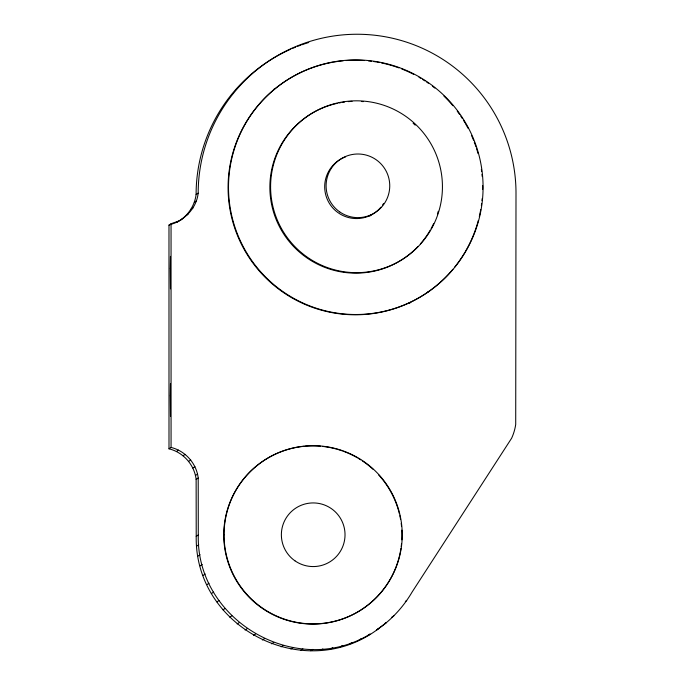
<?xml version="1.0" encoding="UTF-8"?>
<svg xmlns="http://www.w3.org/2000/svg" width="685" height="685" viewBox="0 0 685 685"><rect width="100%" height="100%" fill="white"/><g stroke="black" fill="none" stroke-linecap="round" stroke-linejoin="round"><path stroke-width="1.03" d="M386.494 622.579L376.493 630.029C391.058 620.327 403.225 607.184 412.07 592.097L511.626 438.22A50.527 50.527 56.6 0 0 515.711 424.426L516.002 193.161A158.92 158.903 56.6 0 0 357.082 34.25A158.92 158.903 56.6 0 0 198.188 193.161C196.783 206.125 187.741 216.7 176.413 222.454C187.099 217.111 194.617 206.373 196.107 194.531A158.92 158.903 56.6 0 1 290.765 49.183M384.422 623.949L385.895 622.596M196.107 194.531L198.188 193.161M194.343 202.238L196.424 200.868M190.927 209.362L193.007 207.992M378.574 628.659C305.339 684.298 194.574 628.376 196.218 536.355L196.133 479.406C194.454 464.85 183.237 452.246 168.998 448.821L168.981 225.117L171.053 223.747L178.494 221.084M186.02 215.552L188.092 214.182M179.864 220.51L181.945 219.14M168.998 448.821L171.07 447.451C185.318 450.876 196.526 463.488 198.213 478.036L198.29 534.985C196.107 620.841 296.947 678.972 370.14 634.036L368.068 635.397M176.43 451.492L178.511 450.122M183.1 455.731L185.181 454.36M188.666 461.347L190.747 459.978M192.853 468.043L194.934 466.673M195.465 475.501L197.545 474.131M196.133 479.406L198.213 478.036M196.218 536.355L198.29 534.985M196.655 546.168L198.727 544.798M197.956 556.083L200.037 554.713M200.123 565.836L202.203 564.466M203.128 575.366L205.209 573.996M206.956 584.605L209.028 583.235M211.571 593.467L213.643 592.097M216.94 601.901L219.02 600.531M223.027 609.83L225.1 608.46M229.775 617.194L231.855 615.824M237.147 623.949L239.219 622.579M245.076 630.029L247.148 628.659M253.501 635.397L255.582 634.036M262.372 640.013L264.444 638.643M271.602 643.84L273.683 642.47M281.133 646.846L283.213 645.476M290.894 649.012L292.966 647.642M300.801 650.313L302.881 648.943M310.784 650.75L312.865 649.38M320.768 650.313L322.849 648.943M330.675 649.012L332.756 647.642M405.315 601.439L406.702 600.531M340.436 646.846L342.509 645.476M349.966 643.84L352.047 642.47M391.786 617.194L393.866 615.824M359.197 640.013L361.278 638.643M168.981 225.117L175.488 222.788M171.053 223.747L171.07 447.451M292.718 48.335A158.92 158.903 56.6 0 1 295.68 47.111M297.667 46.323A158.92 158.903 56.6 0 1 300.655 45.201M301.657 44.842A158.92 158.903 56.6 0 1 308.755 42.504M410.726 302.479A127.299 127.282 56.6 0 1 408.911 303.369M428.767 291.382A127.299 127.282 56.6 0 1 427.132 292.563M400.922 548.539A89.11 89.101 56.6 0 1 306.709 623.872A89.11 89.101 56.6 0 1 223.764 536.278A89.11 89.101 56.6 0 1 304.114 446.303M305.082 446.218A89.11 89.101 56.6 0 1 320.614 446.218M322.549 446.406A89.11 89.101 56.6 0 1 335.907 448.915M336.849 449.172A89.11 89.101 56.6 0 1 342.406 450.927M343.322 451.252A89.11 89.101 56.6 0 1 357.399 457.811M358.238 458.308A89.11 89.101 56.6 0 1 360.721 459.832M362.348 460.894A89.11 89.101 56.6 0 1 373.042 469.285M378.54 474.782A89.11 89.101 56.6 0 1 398.661 510.984M398.918 511.918A89.11 89.101 56.6 0 1 399.398 513.801M399.843 515.694A89.11 89.101 56.6 0 1 400.597 519.513M401.196 523.349A89.11 89.101 56.6 0 1 401.53 526.251M401.821 530.121A89.11 89.101 56.6 0 1 401.821 539.84M401.53 543.719A89.11 89.101 56.6 0 1 401.196 546.613M452.879 269.325A127.299 127.282 56.6 0 1 245.136 251.147A127.299 127.282 56.6 0 1 333.252 62.147M334.246 61.975A127.299 127.282 56.6 0 1 343.253 60.785M346.276 60.537A127.299 127.282 56.6 0 1 364.437 60.537M368.462 60.888A127.299 127.282 56.6 0 1 371.467 61.23M373.471 61.504A127.299 127.282 56.6 0 1 376.467 61.975M377.461 62.147A127.299 127.282 56.6 0 1 379.447 62.515M381.425 62.909A127.299 127.282 56.6 0 1 398.893 67.883M401.727 68.954A127.299 127.282 56.6 0 1 409.15 72.139M410.067 72.567A127.299 127.282 56.6 0 1 413.68 74.357M418.997 77.268A127.299 127.282 56.6 0 1 420.744 78.287M422.465 79.34A127.299 127.282 56.6 0 1 425.025 80.967M426.704 82.089A127.299 127.282 56.6 0 1 428.365 83.227M432.44 86.207A127.299 127.282 56.6 0 1 434.838 88.074M443.923 96.08A127.299 127.282 56.6 0 1 452.871 105.678M457.263 111.218A127.299 127.282 56.6 0 1 459.626 114.489M460.774 116.15A127.299 127.282 56.6 0 1 462.444 118.685M463.522 120.389A127.299 127.282 56.6 0 1 465.089 122.983M465.594 123.857A127.299 127.282 56.6 0 1 468.035 128.275M471.563 135.544A127.299 127.282 56.6 0 1 473.532 140.194M474.268 142.078A127.299 127.282 56.6 0 1 475.972 146.821M476.606 148.748A127.299 127.282 56.6 0 1 478.053 153.586M481.358 169.383A127.299 127.282 56.6 0 1 481.632 171.387M481.975 174.401A127.299 127.282 56.6 0 1 482.171 176.413M482.642 185.489A127.299 127.282 56.6 0 1 482.642 189.522M482.171 198.599A127.299 127.282 56.6 0 1 481.983 200.611M481.632 203.616A127.299 127.282 56.6 0 1 481.358 205.62M480.724 209.61A127.299 127.282 56.6 0 1 479.303 216.528M478.318 220.45A127.299 127.282 56.6 0 1 465.603 251.147M465.098 252.02A127.299 127.282 56.6 0 1 454.797 266.987M417.859 246.643A85.925 85.916 56.6 0 1 280.918 229.372A85.925 85.916 56.6 0 1 337.183 103.341M339.024 102.955A85.925 85.916 56.6 0 1 340.865 102.604M342.714 102.305A85.925 85.916 56.6 0 1 344.572 102.039M348.297 101.628A85.925 85.916 56.6 0 1 352.039 101.38M361.406 101.483A85.925 85.916 56.6 0 1 363.273 101.628M413.132 123.249A85.925 85.916 56.6 0 1 415.204 125.158M438.28 211.271A85.925 85.916 56.6 0 1 437.45 213.951M433.665 223.533A85.925 85.916 56.6 0 1 431.122 228.55M430.206 230.186A85.925 85.916 56.6 0 1 420.393 243.877M383.6 203.454A31.827 31.818 0 0 1 382.581 204.995M380.894 207.204A31.827 31.818 0 0 1 330.444 204.995A31.827 31.818 0 0 1 345.625 156.848M273.375 89.718A127.299 127.282 56.6 0 1 274.968 88.476M371.184 214.936A31.827 31.818 0 0 1 369.729 216.083M170.308 268.529L170.488 288.847L170.479 256.387L170.308 268.529M170.317 395.827L170.496 416.137L170.488 383.677L170.317 395.827M270.592 186.748A85.925 85.916 56.6 0 0 399.483 261.156A85.925 85.916 56.6 0 0 399.466 112.331A85.925 85.916 56.6 0 0 270.592 186.748M339.674 211.879A31.827 31.818 0 0 0 389.628 188.589A31.827 31.818 0 0 0 344.478 156.976A31.827 31.818 0 0 0 339.674 211.879M224.038 534.797A89.11 89.101 56.6 0 0 357.69 611.962A89.11 89.101 56.6 0 0 357.681 457.631A89.11 89.101 56.6 0 0 224.038 534.797M228.499 187.228A127.299 127.282 56.6 0 0 419.443 297.461A127.299 127.282 56.6 0 0 419.425 76.985A127.299 127.282 56.6 0 0 228.499 187.228M294.952 560.818A31.827 31.818 0 0 0 344.906 537.519A31.827 31.818 0 0 0 299.756 505.907A31.827 31.818 0 0 0 294.952 560.818"/></g></svg>
